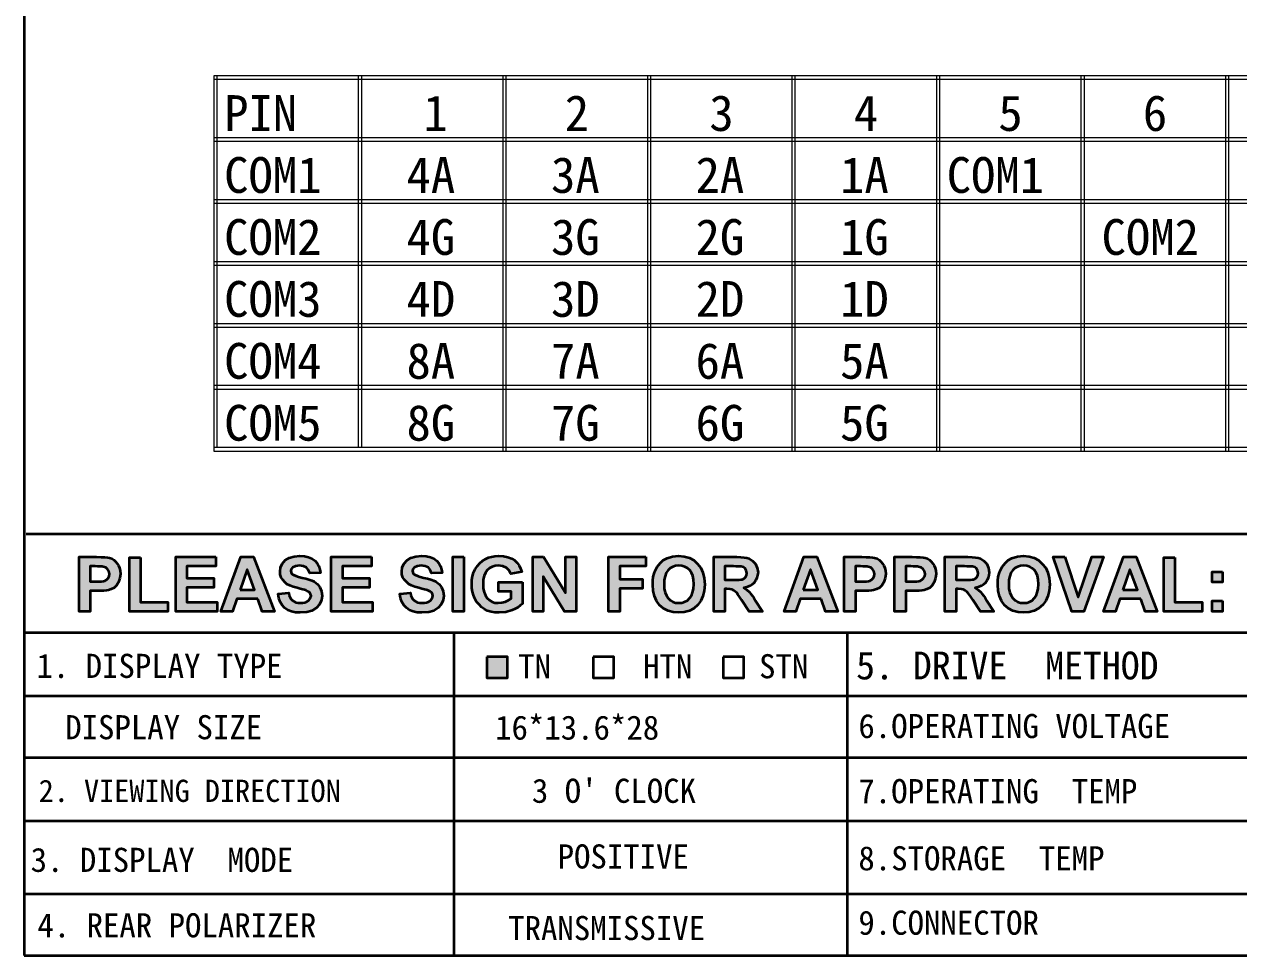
# Model space of a CAD drawing. Header units: millimetres. Extents: x 625 to 800, y 257 to 308.
# Drawn here: x 705.53 to 728.03, y 259.69 to 276.94 of the extents above; entities that cross this region are included whole.
import ezdxf

# ---------------------------------------------------------------- set-up
doc = ezdxf.new("R2010")
doc.units = ezdxf.units.MM
doc.layers.add('B', color=4, linetype='Continuous')
doc.layers.add('text', color=40, linetype='Continuous')
doc.styles.add('WMF-宋体0', font='simsun.ttc')

msp = doc.modelspace()

# ---------------------------------------------------------------- hatches: boundary and pattern name
at = {"layer": 'B', "lineweight": 35}
h = msp.add_hatch(color=256, dxfattribs=at)
h.paths.add_polyline_path([(727.533, 266.065), (727.533, 266.259), (727.727, 266.259), (727.727, 266.065)])
h.paths.add_polyline_path([(727.533, 266.604), (727.533, 266.798), (727.727, 266.798), (727.727, 266.604)])
h.paths.add_polyline_path([(726.638, 266.065), (726.638, 267.061), (726.844, 267.061), (726.844, 266.234), (727.352, 266.234), (727.352, 266.065)])
h.paths.add_polyline_path([(726.149, 266.466), (726.011, 266.842), (725.88, 266.466)], flags=16)
h.paths.add_polyline_path([(726.519, 266.065), (726.293, 266.065), (726.212, 266.297), (725.824, 266.297), (725.742, 266.065), (725.523, 266.065), (725.892, 267.073), (726.13, 267.073)])
h.paths.add_polyline_path([(724.934, 266.065), (724.59, 267.073), (724.803, 267.073), (725.053, 266.328), (725.304, 267.073), (725.523, 267.073), (725.16, 266.065)])
h.paths.add_polyline_path([(723.769, 266.566), (723.769, 266.485), (723.788, 266.416), (723.813, 266.359), (723.845, 266.309), (723.888, 266.265), (723.932, 266.24), (723.982, 266.222), (724.045, 266.222), (724.101, 266.222), (724.152, 266.24), (724.202, 266.265), (724.239, 266.309), (724.277, 266.353), (724.296, 266.416), (724.314, 266.485), (724.321, 266.572), (724.314, 266.654), (724.302, 266.723), (724.277, 266.779), (724.245, 266.829), (724.202, 266.867), (724.158, 266.892), (724.101, 266.91), (724.045, 266.917), (723.982, 266.91), (723.932, 266.892), (723.882, 266.867), (723.845, 266.829), (723.807, 266.779), (723.788, 266.716), (723.769, 266.647)], flags=16)
h.paths.add_polyline_path([(723.563, 266.56), (723.563, 266.635), (723.569, 266.704), (723.588, 266.766), (723.607, 266.817), (723.644, 266.892), (723.701, 266.961), (723.757, 267.011), (723.826, 267.048), (723.926, 267.08), (724.039, 267.092), (724.145, 267.08), (724.239, 267.055), (724.321, 267.011), (724.389, 266.948), (724.452, 266.873), (724.49, 266.785), (724.515, 266.679), (724.527, 266.566), (724.515, 266.447), (724.49, 266.347), (724.452, 266.259), (724.396, 266.184), (724.321, 266.121), (724.239, 266.078), (724.145, 266.053), (724.045, 266.046), (723.939, 266.053), (723.845, 266.078), (723.763, 266.121), (723.688, 266.178), (723.632, 266.259), (723.594, 266.347), (723.569, 266.447)])
h.paths.add_polyline_path([(722.793, 266.647), (722.937, 266.647), (723.005, 266.647), (723.056, 266.647), (723.093, 266.654), (723.118, 266.654), (723.149, 266.673), (723.175, 266.698), (723.193, 266.735), (723.2, 266.773), (723.187, 266.823), (723.168, 266.86), (723.137, 266.885), (723.093, 266.898), (723.074, 266.898), (723.043, 266.898), (722.999, 266.898), (722.949, 266.904), (722.793, 266.904)], flags=16)
h.paths.add_polyline_path([(722.586, 266.065), (722.586, 267.073), (723.012, 267.073), (723.087, 267.067), (723.149, 267.061), (723.2, 267.055), (723.243, 267.042), (723.306, 267.004), (723.362, 266.948), (723.394, 266.873), (723.406, 266.785), (723.4, 266.735), (723.387, 266.685), (723.369, 266.641), (723.337, 266.597), (723.3, 266.566), (723.256, 266.541), (723.2, 266.516), (723.143, 266.503), (723.2, 266.466), (723.25, 266.422), (723.268, 266.397), (723.3, 266.359), (723.331, 266.316), (723.362, 266.259), (723.488, 266.065), (723.243, 266.065), (723.099, 266.278), (723.062, 266.334), (723.031, 266.378), (723.012, 266.409), (722.993, 266.428), (722.962, 266.453), (722.93, 266.472), (722.893, 266.478), (722.83, 266.485), (722.793, 266.485), (722.793, 266.065)])
h.paths.add_polyline_path([(721.859, 266.904), (721.859, 266.616), (721.966, 266.616), (722.022, 266.616), (722.066, 266.616), (722.104, 266.622), (722.129, 266.629), (722.16, 266.647), (722.191, 266.679), (722.21, 266.716), (722.216, 266.76), (722.204, 266.81), (722.179, 266.848), (722.147, 266.879), (722.097, 266.892), (722.079, 266.898), (722.047, 266.898), (722.003, 266.898), (721.953, 266.904)], flags=16)
h.paths.add_polyline_path([(721.653, 266.065), (721.653, 267.073), (721.978, 267.073), (722.06, 267.067), (722.129, 267.067), (722.179, 267.061), (722.216, 267.055), (722.26, 267.042), (722.298, 267.017), (722.329, 266.992), (722.36, 266.954), (722.385, 266.917), (722.404, 266.873), (722.417, 266.817), (722.423, 266.76), (722.411, 266.679), (722.385, 266.604), (722.348, 266.547), (722.304, 266.503), (722.248, 266.478), (722.198, 266.46), (722.16, 266.453), (722.11, 266.447), (722.054, 266.447), (721.991, 266.447), (721.859, 266.447), (721.859, 266.065)])
h.paths.add_polyline_path([(720.926, 266.904), (720.926, 266.616), (721.033, 266.616), (721.089, 266.616), (721.133, 266.616), (721.171, 266.622), (721.196, 266.629), (721.227, 266.647), (721.258, 266.679), (721.277, 266.716), (721.283, 266.76), (721.271, 266.81), (721.246, 266.848), (721.214, 266.879), (721.164, 266.892), (721.145, 266.898), (721.114, 266.898), (721.07, 266.898), (721.02, 266.904)], flags=16)
h.paths.add_polyline_path([(720.72, 266.065), (720.72, 267.073), (721.045, 267.073), (721.127, 267.067), (721.196, 267.067), (721.246, 267.061), (721.283, 267.055), (721.327, 267.042), (721.365, 267.017), (721.396, 266.992), (721.427, 266.954), (721.452, 266.917), (721.471, 266.873), (721.484, 266.817), (721.49, 266.76), (721.477, 266.679), (721.452, 266.604), (721.415, 266.547), (721.371, 266.503), (721.315, 266.478), (721.264, 266.46), (721.227, 266.453), (721.177, 266.447), (721.12, 266.447), (721.058, 266.447), (720.926, 266.447), (720.926, 266.065)])
h.paths.add_polyline_path([(720.231, 266.466), (720.093, 266.842), (719.962, 266.466)], flags=16)
h.paths.add_polyline_path([(720.601, 266.065), (720.375, 266.065), (720.294, 266.297), (719.906, 266.297), (719.824, 266.065), (719.605, 266.065), (719.974, 267.073), (720.212, 267.073)])
h.paths.add_polyline_path([(718.509, 266.647), (718.653, 266.647), (718.722, 266.647), (718.772, 266.647), (718.81, 266.654), (718.835, 266.654), (718.866, 266.673), (718.891, 266.698), (718.91, 266.735), (718.916, 266.773), (718.904, 266.823), (718.885, 266.86), (718.853, 266.885), (718.81, 266.898), (718.791, 266.898), (718.759, 266.898), (718.716, 266.898), (718.666, 266.904), (718.509, 266.904)], flags=16)
h.paths.add_polyline_path([(718.302, 266.065), (718.302, 267.073), (718.728, 267.073), (718.803, 267.067), (718.866, 267.061), (718.916, 267.055), (718.96, 267.042), (719.023, 267.004), (719.079, 266.948), (719.11, 266.873), (719.123, 266.785), (719.116, 266.735), (719.104, 266.685), (719.085, 266.641), (719.054, 266.597), (719.016, 266.566), (718.972, 266.541), (718.916, 266.516), (718.86, 266.503), (718.916, 266.466), (718.966, 266.422), (718.985, 266.397), (719.016, 266.359), (719.048, 266.316), (719.079, 266.259), (719.204, 266.065), (718.96, 266.065), (718.816, 266.278), (718.778, 266.334), (718.747, 266.378), (718.728, 266.409), (718.709, 266.428), (718.678, 266.453), (718.647, 266.472), (718.609, 266.478), (718.547, 266.485), (718.509, 266.485), (718.509, 266.065)])
h.paths.add_polyline_path([(717.382, 266.566), (717.382, 266.485), (717.401, 266.416), (717.426, 266.359), (717.457, 266.309), (717.501, 266.265), (717.545, 266.24), (717.595, 266.222), (717.657, 266.222), (717.714, 266.222), (717.764, 266.24), (717.814, 266.265), (717.851, 266.309), (717.889, 266.353), (717.908, 266.416), (717.927, 266.485), (717.933, 266.572), (717.927, 266.654), (717.914, 266.723), (717.889, 266.779), (717.858, 266.829), (717.814, 266.867), (717.77, 266.892), (717.714, 266.91), (717.657, 266.917), (717.595, 266.91), (717.545, 266.892), (717.494, 266.867), (717.457, 266.829), (717.419, 266.779), (717.401, 266.716), (717.382, 266.647)], flags=16)
h.paths.add_polyline_path([(717.175, 266.56), (717.175, 266.635), (717.181, 266.704), (717.2, 266.766), (717.219, 266.817), (717.256, 266.892), (717.313, 266.961), (717.369, 267.011), (717.438, 267.048), (717.538, 267.08), (717.651, 267.092), (717.757, 267.08), (717.851, 267.055), (717.933, 267.011), (718.002, 266.948), (718.064, 266.873), (718.102, 266.785), (718.127, 266.679), (718.139, 266.566), (718.127, 266.447), (718.102, 266.347), (718.064, 266.259), (718.008, 266.184), (717.933, 266.121), (717.851, 266.078), (717.757, 266.053), (717.657, 266.046), (717.551, 266.053), (717.457, 266.078), (717.375, 266.121), (717.3, 266.178), (717.244, 266.259), (717.206, 266.347), (717.181, 266.447)])
h.paths.add_polyline_path([(716.355, 266.065), (716.355, 267.073), (717.044, 267.073), (717.044, 266.904), (716.561, 266.904), (716.561, 266.66), (716.981, 266.66), (716.981, 266.491), (716.561, 266.491), (716.561, 266.065)])
h.paths.add_polyline_path([(714.952, 266.065), (714.952, 267.073), (715.152, 267.073), (715.559, 266.409), (715.559, 267.073), (715.753, 267.073), (715.753, 266.065), (715.541, 266.065), (715.146, 266.71), (715.146, 266.065)])
h.paths.add_polyline_path([(714.319, 266.435), (714.319, 266.604), (714.758, 266.604), (714.758, 266.203), (714.72, 266.172), (714.676, 266.14), (714.626, 266.115), (714.57, 266.09), (714.451, 266.053), (714.326, 266.046), (714.25, 266.046), (714.182, 266.059), (714.113, 266.078), (714.056, 266.109), (714, 266.146), (713.956, 266.19), (713.912, 266.24), (713.881, 266.303), (713.856, 266.366), (713.837, 266.428), (713.825, 266.497), (713.825, 266.572), (713.825, 266.647), (713.837, 266.716), (713.856, 266.785), (713.887, 266.848), (713.925, 266.91), (713.969, 266.961), (714.019, 267.004), (714.081, 267.036), (714.131, 267.061), (714.188, 267.073), (714.25, 267.086), (714.319, 267.092), (714.407, 267.086), (714.488, 267.067), (714.557, 267.042), (714.614, 267.011), (714.664, 266.967), (714.701, 266.917), (714.726, 266.86), (714.751, 266.798), (714.545, 266.76), (714.514, 266.823), (714.463, 266.873), (714.395, 266.904), (714.319, 266.917), (714.257, 266.91), (714.2, 266.892), (714.15, 266.867), (714.106, 266.829), (714.075, 266.779), (714.05, 266.723), (714.031, 266.654), (714.031, 266.579), (714.031, 266.491), (714.05, 266.422), (714.075, 266.359), (714.106, 266.309), (714.15, 266.272), (714.2, 266.24), (714.25, 266.222), (714.313, 266.222), (714.376, 266.228), (714.438, 266.24), (714.501, 266.272), (714.551, 266.303), (714.551, 266.435)])
h.paths.add_polyline_path([(713.468, 266.065), (713.468, 267.073), (713.674, 267.073), (713.674, 266.065)])
h.paths.add_polyline_path([(712.491, 266.391), (712.685, 266.409), (712.691, 266.359), (712.71, 266.322), (712.729, 266.291), (712.754, 266.265), (712.785, 266.247), (712.816, 266.228), (712.854, 266.222), (712.898, 266.222), (712.948, 266.222), (712.985, 266.228), (713.017, 266.24), (713.048, 266.259), (713.086, 266.303), (713.098, 266.353), (713.092, 266.384), (713.073, 266.416), (713.048, 266.435), (713.004, 266.46), (712.979, 266.466), (712.948, 266.472), (712.898, 266.485), (712.841, 266.503), (712.766, 266.522), (712.704, 266.547), (712.654, 266.572), (712.616, 266.604), (712.578, 266.647), (712.547, 266.691), (712.528, 266.748), (712.528, 266.804), (712.535, 266.879), (712.566, 266.948), (712.622, 267.011), (712.691, 267.055), (712.785, 267.08), (712.892, 267.092), (712.979, 267.086), (713.054, 267.067), (713.117, 267.042), (713.173, 267.004), (713.211, 266.961), (713.242, 266.904), (713.261, 266.842), (713.274, 266.779), (713.073, 266.773), (713.048, 266.835), (713.017, 266.879), (712.96, 266.904), (712.885, 266.917), (712.81, 266.904), (712.754, 266.879), (712.729, 266.848), (712.722, 266.817), (712.729, 266.785), (712.747, 266.754), (712.773, 266.741), (712.816, 266.723), (712.866, 266.704), (712.935, 266.685), (713.004, 266.673), (713.061, 266.654), (713.111, 266.635), (713.155, 266.616), (713.217, 266.572), (713.261, 266.516), (713.292, 266.441), (713.305, 266.353), (713.292, 266.272), (713.255, 266.19), (713.198, 266.128), (713.117, 266.078), (713.023, 266.053), (712.898, 266.046), (712.81, 266.046), (712.735, 266.065), (712.666, 266.09), (712.61, 266.134), (712.566, 266.178), (712.528, 266.24), (712.503, 266.309)])
h.paths.add_polyline_path([(711.219, 266.065), (711.219, 267.073), (711.965, 267.073), (711.965, 266.904), (711.426, 266.904), (711.426, 266.679), (711.927, 266.679), (711.927, 266.51), (711.426, 266.51), (711.426, 266.234), (711.983, 266.234), (711.983, 266.065)])
h.paths.add_polyline_path([(710.236, 266.391), (710.43, 266.409), (710.437, 266.359), (710.455, 266.322), (710.474, 266.291), (710.499, 266.265), (710.531, 266.247), (710.562, 266.228), (710.599, 266.222), (710.643, 266.222), (710.693, 266.222), (710.731, 266.228), (710.762, 266.24), (710.794, 266.259), (710.831, 266.303), (710.844, 266.353), (710.837, 266.384), (710.819, 266.416), (710.794, 266.435), (710.75, 266.46), (710.725, 266.466), (710.693, 266.472), (710.643, 266.485), (710.587, 266.503), (710.512, 266.522), (710.449, 266.547), (710.399, 266.572), (710.361, 266.604), (710.324, 266.647), (710.293, 266.691), (710.274, 266.748), (710.274, 266.804), (710.28, 266.879), (710.311, 266.948), (710.368, 267.011), (710.437, 267.055), (710.531, 267.08), (710.637, 267.092), (710.725, 267.086), (710.8, 267.067), (710.862, 267.042), (710.919, 267.004), (710.956, 266.961), (710.988, 266.904), (711.006, 266.842), (711.019, 266.779), (710.819, 266.773), (710.794, 266.835), (710.762, 266.879), (710.706, 266.904), (710.631, 266.917), (710.556, 266.904), (710.499, 266.879), (710.474, 266.848), (710.468, 266.817), (710.474, 266.785), (710.493, 266.754), (710.518, 266.741), (710.562, 266.723), (710.612, 266.704), (710.681, 266.685), (710.75, 266.673), (710.806, 266.654), (710.856, 266.635), (710.9, 266.616), (710.963, 266.572), (711.006, 266.516), (711.038, 266.441), (711.05, 266.353), (711.038, 266.272), (711, 266.19), (710.944, 266.128), (710.862, 266.078), (710.769, 266.053), (710.643, 266.046), (710.556, 266.046), (710.48, 266.065), (710.412, 266.09), (710.355, 266.134), (710.311, 266.178), (710.274, 266.24), (710.249, 266.309)])
h.paths.add_polyline_path([(709.798, 266.466), (709.66, 266.842), (709.529, 266.466)], flags=16)
h.paths.add_polyline_path([(710.167, 266.065), (709.942, 266.065), (709.86, 266.297), (709.472, 266.297), (709.391, 266.065), (709.172, 266.065), (709.541, 267.073), (709.779, 267.073)])
h.paths.add_polyline_path([(708.339, 266.065), (708.339, 267.073), (709.084, 267.073), (709.084, 266.904), (708.545, 266.904), (708.545, 266.679), (709.046, 266.679), (709.046, 266.51), (708.545, 266.51), (708.545, 266.234), (709.103, 266.234), (709.103, 266.065)])
h.paths.add_polyline_path([(707.481, 266.065), (707.481, 267.061), (707.687, 267.061), (707.687, 266.234), (708.195, 266.234), (708.195, 266.065)])
h.paths.add_polyline_path([(706.754, 266.904), (706.754, 266.616), (706.861, 266.616), (706.917, 266.616), (706.961, 266.616), (706.998, 266.622), (707.024, 266.629), (707.055, 266.647), (707.086, 266.679), (707.105, 266.716), (707.111, 266.76), (707.099, 266.81), (707.074, 266.848), (707.042, 266.879), (706.992, 266.892), (706.973, 266.898), (706.942, 266.898), (706.898, 266.898), (706.848, 266.904)], flags=16)
h.paths.add_polyline_path([(706.548, 266.065), (706.548, 267.073), (706.873, 267.073), (706.955, 267.067), (707.024, 267.067), (707.074, 267.061), (707.111, 267.055), (707.155, 267.042), (707.193, 267.017), (707.224, 266.992), (707.255, 266.954), (707.28, 266.917), (707.299, 266.873), (707.312, 266.817), (707.318, 266.76), (707.305, 266.679), (707.28, 266.604), (707.243, 266.547), (707.199, 266.503), (707.143, 266.478), (707.092, 266.46), (707.055, 266.453), (707.005, 266.447), (706.948, 266.447), (706.886, 266.447), (706.754, 266.447), (706.754, 266.065)])
msp.add_hatch(color=256, dxfattribs=at).paths.add_polyline_path([(714.099, 264.835), (714.484, 264.835), (714.484, 265.223), (714.099, 265.223)])

# ---------------------------------------------------------------- linework, layer by layer
for points in [[(705.533, 259.694), (775.132, 259.694), (775.132, 308.248), (705.533, 308.248)], [(706.873, 267.073), (706.955, 267.067), (707.024, 267.067), (707.074, 267.061), (707.111, 267.055), (707.155, 267.042), (707.193, 267.017), (707.224, 266.992), (707.255, 266.954), (707.28, 266.917), (707.299, 266.873), (707.312, 266.817), (707.318, 266.76), (707.305, 266.679), (707.28, 266.604), (707.243, 266.547), (707.199, 266.503), (707.143, 266.478), (707.092, 266.46), (707.055, 266.453), (707.005, 266.447), (706.948, 266.447), (706.886, 266.447), (706.754, 266.447), (706.754, 266.065), (706.548, 266.065), (706.548, 266.065), (706.548, 267.073)], [(707.687, 267.061), (707.687, 266.234), (708.195, 266.234), (708.195, 266.065), (707.481, 266.065), (707.481, 266.065), (707.481, 267.061)], [(709.084, 267.073), (709.084, 266.904), (708.545, 266.904), (708.545, 266.679), (709.046, 266.679), (709.046, 266.51), (708.545, 266.51), (708.545, 266.234), (709.103, 266.234), (709.103, 266.065), (708.339, 266.065), (708.339, 266.065), (708.339, 267.073)], [(709.86, 266.297), (709.472, 266.297), (709.391, 266.065), (709.172, 266.065), (709.541, 267.073), (709.779, 267.073), (710.167, 266.065), (710.167, 266.065), (709.942, 266.065)], [(710.437, 266.359), (710.455, 266.322), (710.474, 266.291), (710.499, 266.265), (710.531, 266.247), (710.562, 266.228), (710.599, 266.222), (710.643, 266.222), (710.693, 266.222), (710.731, 266.228), (710.762, 266.24), (710.794, 266.259), (710.831, 266.303), (710.844, 266.353), (710.837, 266.384), (710.819, 266.416), (710.794, 266.435), (710.75, 266.46), (710.725, 266.466), (710.693, 266.472), (710.643, 266.485), (710.587, 266.503), (710.512, 266.522), (710.449, 266.547), (710.399, 266.572), (710.361, 266.604), (710.324, 266.647), (710.293, 266.691), (710.274, 266.748), (710.274, 266.804), (710.28, 266.879), (710.311, 266.948), (710.368, 267.011), (710.437, 267.055), (710.531, 267.08), (710.637, 267.092), (710.725, 267.086), (710.8, 267.067), (710.862, 267.042), (710.919, 267.004), (710.956, 266.961), (710.988, 266.904), (711.006, 266.842), (711.019, 266.779), (710.819, 266.773), (710.794, 266.835), (710.762, 266.879), (710.706, 266.904), (710.631, 266.917), (710.556, 266.904), (710.499, 266.879), (710.474, 266.848), (710.468, 266.817), (710.474, 266.785), (710.493, 266.754), (710.518, 266.741), (710.562, 266.723), (710.612, 266.704), (710.681, 266.685), (710.75, 266.673), (710.806, 266.654), (710.856, 266.635), (710.9, 266.616), (710.963, 266.572), (711.006, 266.516), (711.038, 266.441), (711.05, 266.353), (711.038, 266.272), (711, 266.19), (710.944, 266.128), (710.862, 266.078), (710.769, 266.053), (710.643, 266.046), (710.556, 266.046), (710.48, 266.065), (710.412, 266.09), (710.355, 266.134), (710.311, 266.178), (710.274, 266.24), (710.249, 266.309), (710.236, 266.391), (710.236, 266.391), (710.236, 266.391), (710.43, 266.409)], [(711.965, 267.073), (711.965, 266.904), (711.426, 266.904), (711.426, 266.679), (711.927, 266.679), (711.927, 266.51), (711.426, 266.51), (711.426, 266.234), (711.983, 266.234), (711.983, 266.065), (711.219, 266.065), (711.219, 266.065), (711.219, 267.073)], [(712.691, 266.359), (712.71, 266.322), (712.729, 266.291), (712.754, 266.265), (712.785, 266.247), (712.816, 266.228), (712.854, 266.222), (712.898, 266.222), (712.948, 266.222), (712.985, 266.228), (713.017, 266.24), (713.048, 266.259), (713.086, 266.303), (713.098, 266.353), (713.092, 266.384), (713.073, 266.416), (713.048, 266.435), (713.004, 266.46), (712.979, 266.466), (712.948, 266.472), (712.898, 266.485), (712.841, 266.503), (712.766, 266.522), (712.704, 266.547), (712.654, 266.572), (712.616, 266.604), (712.578, 266.647), (712.547, 266.691), (712.528, 266.748), (712.528, 266.804), (712.535, 266.879), (712.566, 266.948), (712.622, 267.011), (712.691, 267.055), (712.785, 267.08), (712.892, 267.092), (712.979, 267.086), (713.054, 267.067), (713.117, 267.042), (713.173, 267.004), (713.211, 266.961), (713.242, 266.904), (713.261, 266.842), (713.274, 266.779), (713.073, 266.773), (713.048, 266.835), (713.017, 266.879), (712.96, 266.904), (712.885, 266.917), (712.81, 266.904), (712.754, 266.879), (712.729, 266.848), (712.722, 266.817), (712.729, 266.785), (712.747, 266.754), (712.773, 266.741), (712.816, 266.723), (712.866, 266.704), (712.935, 266.685), (713.004, 266.673), (713.061, 266.654), (713.111, 266.635), (713.155, 266.616), (713.217, 266.572), (713.261, 266.516), (713.292, 266.441), (713.305, 266.353), (713.292, 266.272), (713.255, 266.19), (713.198, 266.128), (713.117, 266.078), (713.023, 266.053), (712.898, 266.046), (712.81, 266.046), (712.735, 266.065), (712.666, 266.09), (712.61, 266.134), (712.566, 266.178), (712.528, 266.24), (712.503, 266.309), (712.491, 266.391), (712.491, 266.391), (712.491, 266.391), (712.685, 266.409)], [(713.674, 267.073), (713.674, 266.065), (713.468, 266.065), (713.468, 266.065), (713.468, 267.073)], [(714.758, 266.604), (714.758, 266.203), (714.72, 266.172), (714.676, 266.14), (714.626, 266.115), (714.57, 266.09), (714.451, 266.053), (714.326, 266.046), (714.25, 266.046), (714.182, 266.059), (714.113, 266.078), (714.056, 266.109), (714, 266.146), (713.956, 266.19), (713.912, 266.24), (713.881, 266.303), (713.856, 266.366), (713.837, 266.428), (713.825, 266.497), (713.825, 266.572), (713.825, 266.647), (713.837, 266.716), (713.856, 266.785), (713.887, 266.848), (713.925, 266.91), (713.969, 266.961), (714.019, 267.004), (714.081, 267.036), (714.131, 267.061), (714.188, 267.073), (714.25, 267.086), (714.319, 267.092), (714.407, 267.086), (714.488, 267.067), (714.557, 267.042), (714.614, 267.011), (714.664, 266.967), (714.701, 266.917), (714.726, 266.86), (714.751, 266.798), (714.545, 266.76), (714.514, 266.823), (714.463, 266.873), (714.395, 266.904), (714.319, 266.917), (714.257, 266.91), (714.2, 266.892), (714.15, 266.867), (714.106, 266.829), (714.075, 266.779), (714.05, 266.723), (714.031, 266.654), (714.031, 266.579), (714.031, 266.491), (714.05, 266.422), (714.075, 266.359), (714.106, 266.309), (714.15, 266.272), (714.2, 266.24), (714.25, 266.222), (714.313, 266.222), (714.376, 266.228), (714.438, 266.24), (714.501, 266.272), (714.551, 266.303), (714.551, 266.435), (714.319, 266.435), (714.319, 266.435), (714.319, 266.604)], [(715.152, 267.073), (715.559, 266.409), (715.559, 267.073), (715.753, 267.073), (715.753, 266.065), (715.541, 266.065), (715.146, 266.71), (715.146, 266.065), (714.952, 266.065), (714.952, 266.065), (714.952, 267.073)], [(717.044, 267.073), (717.044, 266.904), (716.561, 266.904), (716.561, 266.66), (716.981, 266.66), (716.981, 266.491), (716.561, 266.491), (716.561, 266.065), (716.355, 266.065), (716.355, 266.065), (716.355, 267.073)], [(717.181, 266.704), (717.2, 266.766), (717.219, 266.817), (717.256, 266.892), (717.313, 266.961), (717.369, 267.011), (717.438, 267.048), (717.538, 267.08), (717.651, 267.092), (717.757, 267.08), (717.851, 267.055), (717.933, 267.011), (718.002, 266.948), (718.064, 266.873), (718.102, 266.785), (718.127, 266.679), (718.139, 266.566), (718.127, 266.447), (718.102, 266.347), (718.064, 266.259), (718.008, 266.184), (717.933, 266.121), (717.851, 266.078), (717.757, 266.053), (717.657, 266.046), (717.551, 266.053), (717.457, 266.078), (717.375, 266.121), (717.3, 266.178), (717.244, 266.259), (717.206, 266.347), (717.181, 266.447), (717.175, 266.56), (717.175, 266.56), (717.175, 266.56), (717.175, 266.635)], [(718.728, 267.073), (718.803, 267.067), (718.866, 267.061), (718.916, 267.055), (718.96, 267.042), (719.023, 267.004), (719.079, 266.948), (719.11, 266.873), (719.123, 266.785), (719.116, 266.735), (719.104, 266.685), (719.085, 266.641), (719.054, 266.597), (719.016, 266.566), (718.972, 266.541), (718.916, 266.516), (718.86, 266.503), (718.916, 266.466), (718.966, 266.422), (718.985, 266.397), (719.016, 266.359), (719.048, 266.316), (719.079, 266.259), (719.204, 266.065), (718.96, 266.065), (718.816, 266.278), (718.778, 266.334), (718.747, 266.378), (718.728, 266.409), (718.709, 266.428), (718.678, 266.453), (718.647, 266.472), (718.609, 266.478), (718.547, 266.485), (718.509, 266.485), (718.509, 266.065), (718.302, 266.065), (718.302, 266.065), (718.302, 267.073)], [(720.294, 266.297), (719.906, 266.297), (719.824, 266.065), (719.605, 266.065), (719.974, 267.073), (720.212, 267.073), (720.601, 266.065), (720.601, 266.065), (720.375, 266.065)], [(721.045, 267.073), (721.127, 267.067), (721.196, 267.067), (721.246, 267.061), (721.283, 267.055), (721.327, 267.042), (721.365, 267.017), (721.396, 266.992), (721.427, 266.954), (721.452, 266.917), (721.471, 266.873), (721.484, 266.817), (721.49, 266.76), (721.477, 266.679), (721.452, 266.604), (721.415, 266.547), (721.371, 266.503), (721.315, 266.478), (721.264, 266.46), (721.227, 266.453), (721.177, 266.447), (721.12, 266.447), (721.058, 266.447), (720.926, 266.447), (720.926, 266.065), (720.72, 266.065), (720.72, 266.065), (720.72, 267.073)], [(721.978, 267.073), (722.06, 267.067), (722.129, 267.067), (722.179, 267.061), (722.216, 267.055), (722.26, 267.042), (722.298, 267.017), (722.329, 266.992), (722.36, 266.954), (722.385, 266.917), (722.404, 266.873), (722.417, 266.817), (722.423, 266.76), (722.411, 266.679), (722.385, 266.604), (722.348, 266.547), (722.304, 266.503), (722.248, 266.478), (722.198, 266.46), (722.16, 266.453), (722.11, 266.447), (722.054, 266.447), (721.991, 266.447), (721.859, 266.447), (721.859, 266.065), (721.653, 266.065), (721.653, 266.065), (721.653, 267.073)], [(723.012, 267.073), (723.087, 267.067), (723.149, 267.061), (723.2, 267.055), (723.243, 267.042), (723.306, 267.004), (723.362, 266.948), (723.394, 266.873), (723.406, 266.785), (723.4, 266.735), (723.387, 266.685), (723.369, 266.641), (723.337, 266.597), (723.3, 266.566), (723.256, 266.541), (723.2, 266.516), (723.143, 266.503), (723.2, 266.466), (723.25, 266.422), (723.268, 266.397), (723.3, 266.359), (723.331, 266.316), (723.362, 266.259), (723.488, 266.065), (723.243, 266.065), (723.099, 266.278), (723.062, 266.334), (723.031, 266.378), (723.012, 266.409), (722.993, 266.428), (722.962, 266.453), (722.93, 266.472), (722.893, 266.478), (722.83, 266.485), (722.793, 266.485), (722.793, 266.065), (722.586, 266.065), (722.586, 266.065), (722.586, 267.073)], [(723.569, 266.704), (723.588, 266.766), (723.607, 266.817), (723.644, 266.892), (723.701, 266.961), (723.757, 267.011), (723.826, 267.048), (723.926, 267.08), (724.039, 267.092), (724.145, 267.08), (724.239, 267.055), (724.321, 267.011), (724.389, 266.948), (724.452, 266.873), (724.49, 266.785), (724.515, 266.679), (724.527, 266.566), (724.515, 266.447), (724.49, 266.347), (724.452, 266.259), (724.396, 266.184), (724.321, 266.121), (724.239, 266.078), (724.145, 266.053), (724.045, 266.046), (723.939, 266.053), (723.845, 266.078), (723.763, 266.121), (723.688, 266.178), (723.632, 266.259), (723.594, 266.347), (723.569, 266.447), (723.563, 266.56), (723.563, 266.56), (723.563, 266.56), (723.563, 266.635)], [(724.803, 267.073), (725.053, 266.328), (725.304, 267.073), (725.523, 267.073), (725.16, 266.065), (724.934, 266.065), (724.934, 266.065), (724.59, 267.073)], [(726.212, 266.297), (725.824, 266.297), (725.742, 266.065), (725.523, 266.065), (725.892, 267.073), (726.13, 267.073), (726.519, 266.065), (726.519, 266.065), (726.293, 266.065)], [(726.844, 267.061), (726.844, 266.234), (727.352, 266.234), (727.352, 266.065), (726.638, 266.065), (726.638, 266.065), (726.638, 267.061)], [(706.861, 266.616), (706.917, 266.616), (706.961, 266.616), (706.998, 266.622), (707.024, 266.629), (707.055, 266.647), (707.086, 266.679), (707.105, 266.716), (707.111, 266.76), (707.099, 266.81), (707.074, 266.848), (707.042, 266.879), (706.992, 266.892), (706.973, 266.898), (706.942, 266.898), (706.898, 266.898), (706.848, 266.904), (706.754, 266.904), (706.754, 266.904), (706.754, 266.616)], [(709.529, 266.466), (709.798, 266.466), (709.798, 266.466), (709.66, 266.842)], [(717.401, 266.416), (717.426, 266.359), (717.457, 266.309), (717.501, 266.265), (717.545, 266.24), (717.595, 266.222), (717.657, 266.222), (717.714, 266.222), (717.764, 266.24), (717.814, 266.265), (717.851, 266.309), (717.889, 266.353), (717.908, 266.416), (717.927, 266.485), (717.933, 266.572), (717.927, 266.654), (717.914, 266.723), (717.889, 266.779), (717.858, 266.829), (717.814, 266.867), (717.77, 266.892), (717.714, 266.91), (717.657, 266.917), (717.595, 266.91), (717.545, 266.892), (717.494, 266.867), (717.457, 266.829), (717.419, 266.779), (717.401, 266.716), (717.382, 266.647), (717.382, 266.566), (717.382, 266.566), (717.382, 266.566), (717.382, 266.485)], [(718.722, 266.647), (718.772, 266.647), (718.81, 266.654), (718.835, 266.654), (718.866, 266.673), (718.891, 266.698), (718.91, 266.735), (718.916, 266.773), (718.904, 266.823), (718.885, 266.86), (718.853, 266.885), (718.81, 266.898), (718.791, 266.898), (718.759, 266.898), (718.716, 266.898), (718.666, 266.904), (718.509, 266.904), (718.509, 266.647), (718.509, 266.647), (718.653, 266.647)], [(719.962, 266.466), (720.231, 266.466), (720.231, 266.466), (720.093, 266.842)], [(721.033, 266.616), (721.089, 266.616), (721.133, 266.616), (721.171, 266.622), (721.196, 266.629), (721.227, 266.647), (721.258, 266.679), (721.277, 266.716), (721.283, 266.76), (721.271, 266.81), (721.246, 266.848), (721.214, 266.879), (721.164, 266.892), (721.145, 266.898), (721.114, 266.898), (721.07, 266.898), (721.02, 266.904), (720.926, 266.904), (720.926, 266.904), (720.926, 266.616)], [(721.966, 266.616), (722.022, 266.616), (722.066, 266.616), (722.104, 266.622), (722.129, 266.629), (722.16, 266.647), (722.191, 266.679), (722.21, 266.716), (722.216, 266.76), (722.204, 266.81), (722.179, 266.848), (722.147, 266.879), (722.097, 266.892), (722.079, 266.898), (722.047, 266.898), (722.003, 266.898), (721.953, 266.904), (721.859, 266.904), (721.859, 266.904), (721.859, 266.616)], [(723.005, 266.647), (723.056, 266.647), (723.093, 266.654), (723.118, 266.654), (723.149, 266.673), (723.175, 266.698), (723.193, 266.735), (723.2, 266.773), (723.187, 266.823), (723.168, 266.86), (723.137, 266.885), (723.093, 266.898), (723.074, 266.898), (723.043, 266.898), (722.999, 266.898), (722.949, 266.904), (722.793, 266.904), (722.793, 266.647), (722.793, 266.647), (722.937, 266.647)], [(723.788, 266.416), (723.813, 266.359), (723.845, 266.309), (723.888, 266.265), (723.932, 266.24), (723.982, 266.222), (724.045, 266.222), (724.101, 266.222), (724.152, 266.24), (724.202, 266.265), (724.239, 266.309), (724.277, 266.353), (724.296, 266.416), (724.314, 266.485), (724.321, 266.572), (724.314, 266.654), (724.302, 266.723), (724.277, 266.779), (724.245, 266.829), (724.202, 266.867), (724.158, 266.892), (724.101, 266.91), (724.045, 266.917), (723.982, 266.91), (723.932, 266.892), (723.882, 266.867), (723.845, 266.829), (723.807, 266.779), (723.788, 266.716), (723.769, 266.647), (723.769, 266.566), (723.769, 266.566), (723.769, 266.566), (723.769, 266.485)], [(725.88, 266.466), (726.149, 266.466), (726.149, 266.466), (726.011, 266.842)], [(727.727, 266.798), (727.727, 266.604), (727.533, 266.604), (727.533, 266.604), (727.533, 266.798)], [(727.727, 266.259), (727.727, 266.065), (727.533, 266.065), (727.533, 266.065), (727.533, 266.259)], [(714.099, 265.223), (714.099, 264.835), (714.484, 264.835), (714.484, 265.223)], [(716.069, 265.224), (716.069, 264.837), (716.454, 264.837), (716.454, 265.224)], [(718.478, 265.223), (718.478, 264.835), (718.863, 264.835), (718.863, 265.223)]]:
    msp.add_lwpolyline(points, close=True, dxfattribs=at)
for points in [[(705.566, 267.5), (736.392, 267.5), (736.392, 265.672), (775.132, 265.672)], [(705.533, 265.672), (736.392, 265.672), (736.392, 260.841)], [(713.497, 259.694), (713.497, 265.659)], [(720.781, 259.689), (720.781, 265.672)], [(705.533, 264.5), (749.984, 264.5)], [(705.533, 263.362), (749.984, 263.362)], [(705.533, 262.189), (749.946, 262.189)], [(705.533, 260.833), (749.946, 260.833)]]:
    msp.add_lwpolyline(points, dxfattribs=at)
at = {"layer": 'text', "lineweight": 0}
for p, q in [((709.044, 275.981), (709.044, 269.098)), ((709.107, 275.981), (709.044, 275.981)), ((709.044, 275.981), (709.044, 275.981)), ((709.044, 275.981), (709.044, 275.918)), ((759.965, 275.981), (709.044, 275.981)), ((709.044, 275.981), (709.044, 275.981)), ((709.044, 275.918), (759.965, 275.918)), ((709.107, 269.098), (709.107, 275.981)), ((711.72, 275.981), (711.72, 269.098)), ((711.784, 275.981), (711.72, 275.981)), ((711.72, 275.981), (711.72, 275.981)), ((711.784, 269.098), (711.784, 275.981)), ((714.397, 275.981), (714.397, 269.035)), ((714.461, 275.981), (714.397, 275.981)), ((714.397, 275.981), (714.397, 275.981)), ((714.461, 269.035), (714.461, 275.981)), ((717.074, 275.981), (717.074, 269.035)), ((717.138, 275.981), (717.074, 275.981)), ((717.074, 275.981), (717.074, 275.981)), ((717.138, 269.035), (717.138, 275.981)), ((719.751, 275.981), (719.751, 269.035)), ((719.814, 275.981), (719.751, 275.981)), ((719.751, 275.981), (719.751, 275.981)), ((719.814, 269.035), (719.814, 275.981)), ((722.427, 275.981), (722.427, 269.035)), ((722.491, 275.981), (722.427, 275.981)), ((722.427, 275.981), (722.427, 275.981)), ((722.491, 269.035), (722.491, 275.981)), ((725.104, 275.981), (725.104, 269.035)), ((725.168, 275.981), (725.104, 275.981)), ((725.104, 275.981), (725.104, 275.981)), ((725.168, 269.035), (725.168, 275.981)), ((727.781, 275.981), (727.781, 269.035)), ((727.844, 275.981), (727.781, 275.981)), ((727.781, 275.981), (727.781, 275.981)), ((727.844, 269.035), (727.844, 275.981)), ((709.044, 274.834), (709.044, 274.771)), ((759.965, 274.834), (709.044, 274.834)), ((709.044, 274.834), (709.044, 274.834)), ((709.044, 274.771), (759.965, 274.771)), ((709.044, 273.687), (709.044, 273.623)), ((759.965, 273.687), (709.044, 273.687)), ((709.044, 273.687), (709.044, 273.687)), ((709.044, 273.623), (759.965, 273.623)), ((709.044, 272.54), (709.044, 272.476)), ((759.965, 272.54), (709.044, 272.54)), ((709.044, 272.54), (709.044, 272.54)), ((709.044, 272.476), (759.965, 272.476)), ((709.044, 271.393), (709.044, 271.329)), ((759.965, 271.393), (709.044, 271.393)), ((709.044, 271.393), (709.044, 271.393)), ((709.044, 271.329), (759.965, 271.329)), ((709.044, 270.246), (709.044, 270.182)), ((759.965, 270.246), (709.044, 270.246)), ((709.044, 270.246), (709.044, 270.246)), ((709.044, 270.182), (709.107, 270.182)), ((709.044, 270.182), (759.965, 270.182)), ((711.72, 270.182), (711.784, 270.182)), ((714.397, 270.182), (714.461, 270.182)), ((717.074, 270.182), (717.138, 270.182)), ((719.751, 270.182), (719.814, 270.182)), ((722.427, 270.182), (722.491, 270.182)), ((725.104, 270.182), (725.168, 270.182)), ((709.044, 269.098), (709.044, 269.035)), ((759.901, 269.098), (709.044, 269.098)), ((709.044, 269.098), (709.044, 269.098)), ((709.044, 269.035), (759.965, 269.035))]:
    msp.add_line(p, q, dxfattribs=at)

# ---------------------------------------------------------------- texts
at = {"layer": 'B', "lineweight": 35}
for s, height, p in [('1. DISPLAY TYPE', 0.44675, (705.758, 264.833)), ('TN', 0.4467, (714.681, 264.826)), ('HTN', 0.4467, (716.995, 264.826)), ('STN', 0.4467, (719.143, 264.826)), ('5. DRIVE  METHOD', 0.51465, (720.94, 264.806)), ('   DISPLAY SIZE', 0.44675, (705.38, 263.697)), ('16*13.6*28', 0.4467, (714.254, 263.69)), ('6.OPERATING VOLTAGE', 0.44675, (720.982, 263.719)), ('2. VIEWING DIRECTION', 0.4112, (705.8, 262.537)), ("3 O' CLOCK ", 0.44675, (714.935, 262.52)), ('7.OPERATING  TEMP ', 0.44675, (720.982, 262.513)), (' 3. DISPLAY  MODE', 0.44675, (705.347, 261.241)), ('POSITIVE', 0.4467, (715.412, 261.304)), ('8.STORAGE  TEMP', 0.44675, (720.982, 261.27)), ('4. REAR POLARIZER', 0.44675, (705.775, 260.029)), ('9.CONNECTOR', 0.44675, (720.982, 260.077))]:
    msp.add_text(s, height=height, dxfattribs=at).set_placement(p)
at = {"layer": 'B'}
msp.add_text('TRANSMISSIVE', height=0.44675, dxfattribs=at).set_placement((714.496, 259.978))
at = {"layer": 'text', "lineweight": 0, "style": 'WMF-宋体0'}
for s, height, p in [('PIN', 0.6628, (709.235, 274.962)), ('1', 0.663, (712.927, 274.962)), ('2', 0.663, (715.544, 274.962)), ('3', 0.663, (718.221, 274.962)), ('4', 0.663, (720.898, 274.962)), ('5', 0.663, (723.574, 274.962)), ('6', 0.663, (726.251, 274.962)), ('COM1', 0.6628, (709.235, 273.815)), ('4A', 0.6628, (712.613, 273.815)), ('3A', 0.6628, (715.289, 273.815)), ('2A', 0.6628, (717.966, 273.815)), ('1A', 0.6628, (720.643, 273.815)), ('COM1', 0.6628, (722.618, 273.815)), ('COM2', 0.6628, (709.235, 272.667)), ('4G', 0.6628, (712.613, 272.667)), ('3G', 0.6628, (715.289, 272.667)), ('2G', 0.6628, (717.966, 272.667)), ('1G', 0.6628, (720.643, 272.667)), ('COM2', 0.6628, (725.486, 272.667)), ('COM3', 0.6628, (709.235, 271.52)), ('4D', 0.6628, (712.613, 271.52)), ('3D', 0.6628, (715.289, 271.52)), ('2D', 0.6628, (717.966, 271.52)), ('1D', 0.6628, (720.643, 271.52)), ('COM4', 0.6628, (709.235, 270.373)), ('8A', 0.6628, (712.613, 270.373)), ('7A', 0.6628, (715.289, 270.373)), ('6A', 0.6628, (717.966, 270.373)), ('5A', 0.6628, (720.643, 270.373)), ('COM5', 0.6628, (709.235, 269.226)), ('8G', 0.6628, (712.613, 269.226)), ('7G', 0.6628, (715.289, 269.226)), ('6G', 0.6628, (717.966, 269.226)), ('5G', 0.6628, (720.643, 269.226))]:
    msp.add_text(s, height=height, dxfattribs=at).set_placement(p)

doc.saveas('drawing.dxf')
